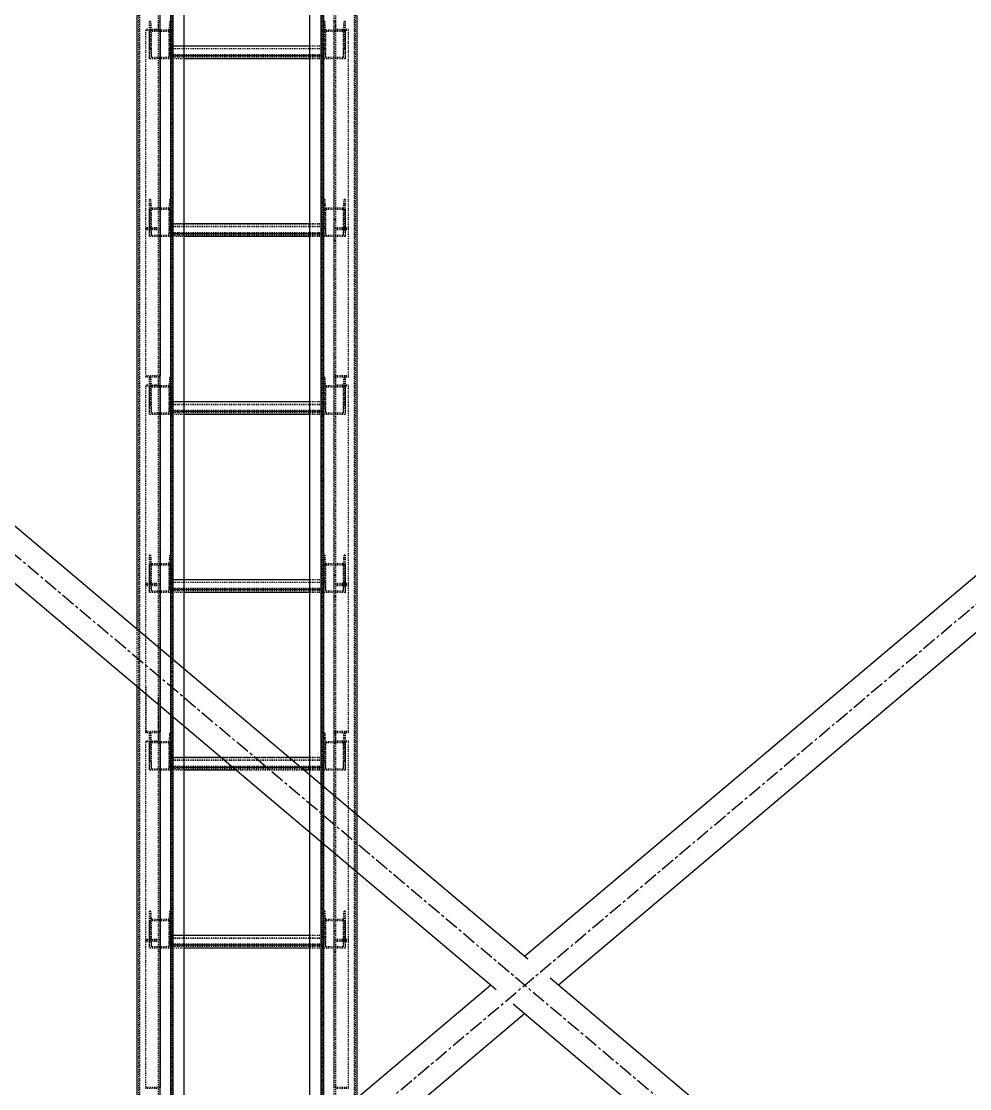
# Model space of a CAD drawing. Header units: millimetres. Extents: x 5143 to 30813, y 232 to 21408.
# Drawn here: x 8951 to 9479, y 16503 to 17097 of the extents above; entities that cross this region are included whole.
import ezdxf

# ---------------------------------------------------------------- set-up
doc = ezdxf.new("R2010")
doc.units = ezdxf.units.MM
doc.header["$LTSCALE"] = 0.25
for name, pattern in [('CENTER', [50.8, 31.75, -6.35, 6.35, -6.35]), ('XKITLINE00', [0]), ('XKITLINE02', [4, 2, -2]), ('XKITLINE03', [6, 3, -1, 1, -1])]:
    doc.linetypes.add(name, pattern=pattern)

msp = doc.modelspace()

# ---------------------------------------------------------------- linework, layer by layer
at = {"color": 1, "linetype": 'XKITLINE03'}
for p, q in [((9028.63, 15747.93), (9028.63, 17391.46)), ((9034.61, 15740.27), (9034.61, 17380.27)), ((9119.61, 17380.27), (9119.61, 15740.27)), ((9028.63, 17092.08), (9028.63, 16981.59)), ((9034.63, 17091.51), (9034.63, 17076.31)), ((9119.61, 17076.31), (9119.61, 17091.51)), ((9125.61, 16981.59), (9125.61, 17092.08)), ((9119.61, 17077.94), (9034.63, 17077.94)), ((9034.63, 16992.43), (9034.63, 16977.24)), ((9119.61, 16977.24), (9119.61, 16992.43)), ((9028.63, 16981.59), (9028.63, 16899.68)), ((9119.61, 16978.87), (9034.63, 16978.87)), ((9125.61, 16899.68), (9125.61, 16981.59)), ((9028.63, 16893.93), (9028.63, 16783.44)), ((9034.63, 16893.36), (9034.63, 16878.16)), ((9119.61, 16878.16), (9119.61, 16893.36)), ((9125.61, 16783.44), (9125.61, 16893.93)), ((9119.61, 16879.79), (9034.63, 16879.79)), ((9034.63, 16794.28), (9034.63, 16779.09)), ((9119.61, 16779.09), (9119.61, 16794.28)), ((9028.63, 16783.44), (9028.63, 16701.53)), ((9125.61, 16701.53), (9125.61, 16783.44)), ((9119.61, 16780.71), (9034.63, 16780.71)), ((9028.63, 16695.77), (9028.63, 16585.29)), ((9034.63, 16695.2), (9034.63, 16680.01)), ((9119.61, 16680.01), (9119.61, 16695.2)), ((9125.61, 16585.29), (9125.61, 16695.77)), ((9119.61, 16681.64), (9034.63, 16681.64)), ((9034.63, 16596.13), (9034.63, 16580.94)), ((9119.61, 16580.94), (9119.61, 16596.13)), ((9028.63, 16585.29), (9028.63, 16503.38)), ((9119.61, 16582.56), (9034.63, 16582.56)), ((9125.61, 16503.38), (9125.61, 16585.29))]:
    msp.add_line(p, q, dxfattribs=at)
at = {"color": 3, "linetype": 'XKITLINE02'}
for p, q in [((9034.61, 15740.27), (9034.61, 17382.99)), ((9035.46, 15740.46), (9035.46, 17382.8)), ((9042.11, 15800.21), (9042.11, 17382.99)), ((9112.11, 15744.43), (9112.11, 17382.99)), ((9118.76, 15740.46), (9118.76, 17382.8)), ((9119.61, 15740.27), (9119.61, 17382.99)), ((9016.78, 15751.29), (9016.78, 17377.53)), ((9017.31, 15752.02), (9017.31, 17377.98)), ((9034.55, 15752.02), (9034.54, 17377.98)), ((9035.08, 15751.29), (9035.08, 17377.53)), ((9119.16, 15751.29), (9119.16, 17377.53)), ((9119.69, 15752.02), (9119.69, 17377.98)), ((9136.93, 15752.02), (9136.92, 17377.98)), ((9137.46, 15751.29), (9137.46, 17377.53)), ((9042.11, 15742.87), (9042.11, 17366.5)), ((9035.93, 15801.69), (9035.93, 17362.64)), ((9138.31, 15760.78), (9138.31, 17344.02)), ((9112.11, 15742.87), (9112.11, 17337.68)), ((9118.76, 17328.83), (9118.76, 15740.46)), ((9119.61, 17329.04), (9119.61, 15740.27)), ((9027.83, 17091.32), (9027.83, 17179.09)), ((9028.63, 17091.32), (9028.63, 17179.74)), ((9125.61, 17091.32), (9125.61, 17179.74)), ((9126.41, 17091.32), (9126.41, 17179.09)), ((9023.31, 17096.96), (9022.63, 17096.96)), ((9022.63, 17096.96), (9022.63, 17091.51)), ((9022.63, 17096.96), (9022.63, 17081.76)), ((9023.31, 17096.96), (9023.69, 17092.2)), ((9023.31, 17096.96), (9023.31, 17081.76)), ((9028.63, 17097.08), (9027.83, 17097.08)), ((9027.83, 16982.09), (9027.83, 17097.08)), ((9028.63, 16981.59), (9028.63, 17097.08)), ((9033.95, 17096.96), (9033.57, 17092.2)), ((9034.63, 17096.96), (9033.95, 17096.96)), ((9033.95, 17096.96), (9033.95, 17081.76)), ((9034.63, 17096.96), (9034.63, 17091.51)), ((9034.63, 17096.96), (9034.63, 17081.76)), ((9119.61, 17096.96), (9119.61, 17081.76)), ((9119.61, 17096.96), (9119.61, 17091.51)), ((9120.29, 17096.96), (9119.61, 17096.96)), ((9120.29, 17096.96), (9120.29, 17081.76)), ((9120.29, 17096.96), (9120.67, 17092.2)), ((9125.61, 16981.59), (9125.61, 17097.08)), ((9126.41, 17097.08), (9125.61, 17097.08)), ((9126.41, 16982.09), (9126.41, 17097.08)), ((9130.93, 17096.96), (9130.55, 17092.2)), ((9130.93, 17096.96), (9130.93, 17081.76)), ((9131.61, 17096.96), (9130.93, 17096.96)), ((9131.61, 17096.96), (9131.61, 17081.76)), ((9131.61, 17096.96), (9131.61, 17091.51)), ((9027.83, 17092.58), (9020.63, 17092.58)), ((9020.63, 16981.59), (9020.63, 17092.58)), ((9028.63, 17092.08), (9020.63, 17092.08)), ((9034.63, 17091.51), (9022.63, 17091.51)), ((9022.63, 17091.51), (9022.63, 17076.31)), ((9033.57, 17092.2), (9023.69, 17092.2)), ((9023.69, 17092.2), (9023.69, 17077.01)), ((9028.63, 17091.32), (9027.83, 17091.32)), ((9033.57, 17092.2), (9033.57, 17077.01)), ((9034.63, 17091.51), (9034.63, 17076.31)), ((9119.61, 17091.51), (9119.61, 17076.31)), ((9131.61, 17091.51), (9119.61, 17091.51)), ((9120.67, 17092.2), (9120.67, 17077.01)), ((9130.55, 17092.2), (9120.67, 17092.2)), ((9133.61, 17092.08), (9125.61, 17092.08)), ((9126.41, 17091.32), (9125.61, 17091.32)), ((9133.61, 17092.58), (9126.41, 17092.58)), ((9130.55, 17092.2), (9130.55, 17077.01)), ((9131.61, 17091.51), (9131.61, 17076.31)), ((9133.61, 16981.59), (9133.61, 17092.58)), ((9023.31, 17081.76), (9022.63, 17081.76)), ((9022.63, 17081.76), (9022.63, 17076.31)), ((9023.31, 17081.76), (9023.69, 17077.01)), ((9033.95, 17081.76), (9033.57, 17077.01)), ((9034.63, 17081.76), (9033.95, 17081.76)), ((9034.63, 17076.31), (9034.63, 17083.39)), ((9042.11, 17083.39), (9034.63, 17083.39)), ((9119.61, 17083.3), (9034.63, 17083.3)), ((9119.61, 17081.86), (9034.63, 17081.86)), ((9119.61, 17081.76), (9034.63, 17081.76)), ((9034.63, 17081.76), (9034.63, 17076.31)), ((9119.61, 17083.39), (9112.11, 17083.39)), ((9119.61, 17076.31), (9119.61, 17083.39)), ((9119.61, 17081.76), (9119.61, 17076.31)), ((9120.29, 17081.76), (9119.61, 17081.76)), ((9120.29, 17081.76), (9120.67, 17077.01)), ((9130.93, 17081.76), (9130.55, 17077.01)), ((9131.61, 17081.76), (9130.93, 17081.76)), ((9131.61, 17081.76), (9131.61, 17076.31)), ((9034.63, 17076.31), (9022.63, 17076.31)), ((9033.57, 17077.01), (9023.69, 17077.01)), ((9119.61, 17078.49), (9034.63, 17078.49)), ((9042.11, 17077.94), (9034.63, 17077.94)), ((9119.61, 17077.15), (9034.63, 17077.15)), ((9042.11, 17076.31), (9034.63, 17076.31)), ((9119.61, 17077.94), (9112.11, 17077.94)), ((9119.61, 17076.31), (9112.11, 17076.31)), ((9131.61, 17076.31), (9119.61, 17076.31)), ((9130.55, 17077.01), (9120.67, 17077.01)), ((9023.31, 16997.88), (9022.63, 16997.88)), ((9022.63, 16997.88), (9022.63, 16992.43)), ((9022.63, 16997.88), (9022.63, 16982.69)), ((9023.31, 16997.88), (9023.69, 16993.12)), ((9023.31, 16997.88), (9023.31, 16982.69)), ((9033.95, 16997.88), (9033.57, 16993.12)), ((9034.63, 16997.88), (9033.95, 16997.88)), ((9033.95, 16997.88), (9033.95, 16982.69)), ((9034.63, 16997.88), (9034.63, 16992.43)), ((9034.63, 16997.88), (9034.63, 16982.69)), ((9119.61, 16997.88), (9119.61, 16982.69)), ((9119.61, 16997.88), (9119.61, 16992.43)), ((9120.29, 16997.88), (9119.61, 16997.88)), ((9120.29, 16997.88), (9120.29, 16982.69)), ((9120.29, 16997.88), (9120.67, 16993.12)), ((9130.93, 16997.88), (9130.55, 16993.12)), ((9130.93, 16997.88), (9130.93, 16982.69)), ((9131.61, 16997.88), (9130.93, 16997.88)), ((9131.61, 16997.88), (9131.61, 16982.69)), ((9131.61, 16997.88), (9131.61, 16992.43)), ((9034.63, 16992.43), (9022.63, 16992.43)), ((9022.63, 16992.43), (9022.63, 16977.24)), ((9033.57, 16993.12), (9023.69, 16993.12)), ((9023.69, 16993.12), (9023.69, 16977.93)), ((9033.57, 16993.12), (9033.57, 16977.93)), ((9034.63, 16992.43), (9034.63, 16977.24)), ((9119.61, 16992.43), (9119.61, 16977.24)), ((9131.61, 16992.43), (9119.61, 16992.43)), ((9120.67, 16993.12), (9120.67, 16977.93)), ((9130.55, 16993.12), (9120.67, 16993.12)), ((9130.55, 16993.12), (9130.55, 16977.93)), ((9131.61, 16992.43), (9131.61, 16977.24)), ((9028.63, 16986.6), (9027.83, 16986.6)), ((9034.63, 16977.24), (9034.63, 16984.32)), ((9042.11, 16984.32), (9034.63, 16984.32)), ((9119.61, 16984.22), (9034.63, 16984.22)), ((9119.61, 16984.32), (9112.11, 16984.32)), ((9119.61, 16977.24), (9119.61, 16984.32)), ((9126.41, 16986.6), (9125.61, 16986.6)), ((9027.83, 16982.09), (9020.63, 16982.09)), ((9020.63, 16899.03), (9020.63, 16981.59)), ((9028.63, 16981.59), (9020.63, 16981.59)), ((9028.63, 16981.59), (9020.63, 16981.59)), ((9027.83, 16980.94), (9020.63, 16980.94)), ((9023.31, 16982.69), (9022.63, 16982.69)), ((9022.63, 16982.69), (9022.63, 16977.24)), ((9023.31, 16982.69), (9023.69, 16977.93)), ((9033.57, 16977.93), (9023.69, 16977.93)), ((9027.83, 16893.17), (9027.83, 16980.94)), ((9028.63, 16893.17), (9028.63, 16981.59)), ((9033.95, 16982.69), (9033.57, 16977.93)), ((9034.63, 16982.69), (9033.95, 16982.69)), ((9119.61, 16982.78), (9034.63, 16982.78)), ((9034.63, 16982.69), (9034.63, 16977.24)), ((9119.61, 16982.69), (9034.63, 16982.69)), ((9119.61, 16979.42), (9034.63, 16979.42)), ((9042.11, 16978.87), (9034.63, 16978.87)), ((9119.61, 16978.08), (9034.63, 16978.08)), ((9119.61, 16978.87), (9112.11, 16978.87)), ((9119.61, 16982.69), (9119.61, 16977.24)), ((9120.29, 16982.69), (9119.61, 16982.69)), ((9120.29, 16982.69), (9120.67, 16977.93)), ((9130.55, 16977.93), (9120.67, 16977.93)), ((9125.61, 16893.17), (9125.61, 16981.59)), ((9133.61, 16981.59), (9125.61, 16981.59)), ((9133.61, 16981.59), (9125.61, 16981.59)), ((9133.61, 16982.09), (9126.41, 16982.09)), ((9126.41, 16893.17), (9126.41, 16980.94)), ((9133.61, 16980.94), (9126.41, 16980.94)), ((9130.93, 16982.69), (9130.55, 16977.93)), ((9131.61, 16982.69), (9130.93, 16982.69)), ((9131.61, 16982.69), (9131.61, 16977.24)), ((9133.61, 16899.03), (9133.61, 16981.59)), ((9034.63, 16977.24), (9022.63, 16977.24)), ((9028.63, 16975.08), (9027.83, 16975.08)), ((9042.11, 16977.24), (9034.63, 16977.24)), ((9119.61, 16977.24), (9112.11, 16977.24)), ((9131.61, 16977.24), (9119.61, 16977.24)), ((9126.41, 16975.08), (9125.61, 16975.08)), ((9028.63, 16899.68), (9020.63, 16899.68)), ((9027.83, 16899.03), (9020.63, 16899.03)), ((9027.83, 16894.43), (9020.63, 16894.43)), ((9020.63, 16783.44), (9020.63, 16894.43)), ((9023.31, 16898.8), (9022.63, 16898.8)), ((9022.63, 16898.8), (9022.63, 16893.36)), ((9022.63, 16898.8), (9022.63, 16883.61)), ((9023.31, 16898.8), (9023.69, 16894.05)), ((9023.31, 16898.8), (9023.31, 16883.61)), ((9028.63, 16898.93), (9027.83, 16898.93)), ((9027.83, 16783.94), (9027.83, 16898.93)), ((9028.63, 16783.44), (9028.63, 16898.93)), ((9033.95, 16898.8), (9033.57, 16894.05)), ((9034.63, 16898.8), (9033.95, 16898.8)), ((9033.95, 16898.8), (9033.95, 16883.61)), ((9034.63, 16898.8), (9034.63, 16893.36)), ((9034.63, 16898.8), (9034.63, 16883.61)), ((9119.61, 16898.8), (9119.61, 16883.61)), ((9119.61, 16898.8), (9119.61, 16893.36)), ((9120.29, 16898.8), (9119.61, 16898.8)), ((9120.29, 16898.8), (9120.29, 16883.61)), ((9120.29, 16898.8), (9120.67, 16894.05)), ((9133.61, 16899.68), (9125.61, 16899.68)), ((9125.61, 16783.44), (9125.61, 16898.93)), ((9126.41, 16898.93), (9125.61, 16898.93)), ((9133.61, 16899.03), (9126.41, 16899.03)), ((9126.41, 16783.94), (9126.41, 16898.93)), ((9133.61, 16894.43), (9126.41, 16894.43)), ((9130.93, 16898.8), (9130.55, 16894.05)), ((9130.93, 16898.8), (9130.93, 16883.61)), ((9131.61, 16898.8), (9130.93, 16898.8)), ((9131.61, 16898.8), (9131.61, 16883.61)), ((9131.61, 16898.8), (9131.61, 16893.36)), ((9133.61, 16783.44), (9133.61, 16894.43)), ((9028.63, 16893.93), (9020.63, 16893.93)), ((9034.63, 16893.36), (9022.63, 16893.36)), ((9022.63, 16893.36), (9022.63, 16878.16)), ((9033.57, 16894.05), (9023.69, 16894.05)), ((9023.69, 16894.05), (9023.69, 16878.86)), ((9028.63, 16893.17), (9027.83, 16893.17)), ((9033.57, 16894.05), (9033.57, 16878.86)), ((9034.63, 16893.36), (9034.63, 16878.16)), ((9119.61, 16893.36), (9119.61, 16878.16)), ((9131.61, 16893.36), (9119.61, 16893.36)), ((9120.67, 16894.05), (9120.67, 16878.86)), ((9130.55, 16894.05), (9120.67, 16894.05)), ((9133.61, 16893.93), (9125.61, 16893.93)), ((9126.41, 16893.17), (9125.61, 16893.17)), ((9130.55, 16894.05), (9130.55, 16878.86)), ((9131.61, 16893.36), (9131.61, 16878.16)), ((9023.31, 16883.61), (9022.63, 16883.61)), ((9022.63, 16883.61), (9022.63, 16878.16)), ((9023.31, 16883.61), (9023.69, 16878.86)), ((9033.95, 16883.61), (9033.57, 16878.86)), ((9034.63, 16883.61), (9033.95, 16883.61)), ((9034.63, 16878.16), (9034.63, 16885.24)), ((9042.11, 16885.24), (9034.63, 16885.24)), ((9119.61, 16885.15), (9034.63, 16885.15)), ((9119.61, 16883.7), (9034.63, 16883.7)), ((9034.63, 16883.61), (9034.63, 16878.16)), ((9119.61, 16883.61), (9034.63, 16883.61)), ((9119.61, 16885.24), (9112.11, 16885.24)), ((9119.61, 16878.16), (9119.61, 16885.24)), ((9119.61, 16883.61), (9119.61, 16878.16)), ((9120.29, 16883.61), (9119.61, 16883.61)), ((9120.29, 16883.61), (9120.67, 16878.86)), ((9130.93, 16883.61), (9130.55, 16878.86)), ((9131.61, 16883.61), (9130.93, 16883.61)), ((9131.61, 16883.61), (9131.61, 16878.16)), ((9034.63, 16878.16), (9022.63, 16878.16)), ((9033.57, 16878.86), (9023.69, 16878.86)), ((9119.61, 16880.34), (9034.63, 16880.34)), ((9042.11, 16879.79), (9034.63, 16879.79)), ((9119.61, 16879), (9034.63, 16879)), ((9042.11, 16878.16), (9034.63, 16878.16)), ((9119.61, 16879.79), (9112.11, 16879.79)), ((9119.61, 16878.16), (9112.11, 16878.16)), ((9131.61, 16878.16), (9119.61, 16878.16)), ((9130.55, 16878.86), (9120.67, 16878.86)), ((9023.31, 16799.73), (9022.63, 16799.73)), ((9022.63, 16799.73), (9022.63, 16794.28)), ((9022.63, 16799.73), (9022.63, 16784.54)), ((9023.31, 16799.73), (9023.69, 16794.97)), ((9023.31, 16799.73), (9023.31, 16784.54)), ((9033.95, 16799.73), (9033.57, 16794.97)), ((9034.63, 16799.73), (9033.95, 16799.73)), ((9033.95, 16799.73), (9033.95, 16784.54)), ((9034.63, 16799.73), (9034.63, 16794.28)), ((9034.63, 16799.73), (9034.63, 16784.54)), ((9119.61, 16799.73), (9119.61, 16784.54)), ((9119.61, 16799.73), (9119.61, 16794.28)), ((9120.29, 16799.73), (9119.61, 16799.73)), ((9120.29, 16799.73), (9120.29, 16784.54)), ((9120.29, 16799.73), (9120.67, 16794.97)), ((9130.93, 16799.73), (9130.55, 16794.97)), ((9130.93, 16799.73), (9130.93, 16784.54)), ((9131.61, 16799.73), (9130.93, 16799.73)), ((9131.61, 16799.73), (9131.61, 16784.54)), ((9131.61, 16799.73), (9131.61, 16794.28)), ((9034.63, 16794.28), (9022.63, 16794.28)), ((9022.63, 16794.28), (9022.63, 16779.09)), ((9033.57, 16794.97), (9023.69, 16794.97)), ((9023.69, 16794.97), (9023.69, 16779.78)), ((9033.57, 16794.97), (9033.57, 16779.78)), ((9034.63, 16794.28), (9034.63, 16779.09)), ((9119.61, 16794.28), (9119.61, 16779.09)), ((9131.61, 16794.28), (9119.61, 16794.28)), ((9120.67, 16794.97), (9120.67, 16779.78)), ((9130.55, 16794.97), (9120.67, 16794.97)), ((9130.55, 16794.97), (9130.55, 16779.78)), ((9131.61, 16794.28), (9131.61, 16779.09)), ((9028.63, 16788.44), (9027.83, 16788.44)), ((9126.41, 16788.44), (9125.61, 16788.44)), ((9027.83, 16783.94), (9020.63, 16783.94)), ((9028.63, 16783.44), (9020.63, 16783.44)), ((9020.63, 16700.88), (9020.63, 16783.44)), ((9028.63, 16783.44), (9020.63, 16783.44)), ((9027.83, 16782.79), (9020.63, 16782.79)), ((9023.31, 16784.54), (9022.63, 16784.54)), ((9022.63, 16784.54), (9022.63, 16779.09)), ((9023.31, 16784.54), (9023.69, 16779.78)), ((9027.83, 16698.28), (9027.83, 16782.79)), ((9028.63, 16719.76), (9028.63, 16783.44)), ((9033.95, 16784.54), (9033.57, 16779.78)), ((9034.63, 16784.54), (9033.95, 16784.54)), ((9034.63, 16779.09), (9034.63, 16786.16)), ((9042.11, 16786.16), (9034.63, 16786.16)), ((9119.61, 16786.07), (9034.63, 16786.07)), ((9119.61, 16784.63), (9034.63, 16784.63)), ((9034.63, 16784.54), (9034.63, 16779.09)), ((9119.61, 16784.54), (9034.63, 16784.54)), ((9119.61, 16786.16), (9112.11, 16786.16)), ((9119.61, 16779.09), (9119.61, 16786.16)), ((9119.61, 16784.54), (9119.61, 16779.09)), ((9120.29, 16784.54), (9119.61, 16784.54)), ((9120.29, 16784.54), (9120.67, 16779.78)), ((9133.61, 16783.44), (9125.61, 16783.44)), ((9125.61, 16695.02), (9125.61, 16783.44)), ((9133.61, 16783.44), (9125.61, 16783.44)), ((9133.61, 16783.94), (9126.41, 16783.94)), ((9126.41, 16695.02), (9126.41, 16782.79)), ((9133.61, 16782.79), (9126.41, 16782.79)), ((9130.93, 16784.54), (9130.55, 16779.78)), ((9131.61, 16784.54), (9130.93, 16784.54)), ((9131.61, 16784.54), (9131.61, 16779.09)), ((9133.61, 16700.88), (9133.61, 16783.44)), ((9034.63, 16779.09), (9022.63, 16779.09)), ((9033.57, 16779.78), (9023.69, 16779.78)), ((9028.63, 16776.92), (9027.83, 16776.92)), ((9119.61, 16781.26), (9034.63, 16781.26)), ((9042.11, 16780.71), (9034.63, 16780.71)), ((9119.61, 16779.92), (9034.63, 16779.92)), ((9042.11, 16779.09), (9034.63, 16779.09)), ((9119.61, 16780.71), (9112.11, 16780.71)), ((9119.61, 16779.09), (9112.11, 16779.09)), ((9131.61, 16779.09), (9119.61, 16779.09)), ((9130.55, 16779.78), (9120.67, 16779.78)), ((9126.41, 16776.92), (9125.61, 16776.92)), ((9015.93, 16726.45), (9015.93, 16758.34)), ((9035.93, 16709.57), (9035.93, 16741.45)), ((9042.11, 16704.35), (9042.11, 16736.23)), ((9020.63, 16726.51), (9020.63, 16700.88)), ((9027.83, 16695.02), (9027.83, 16720.44)), ((9028.63, 16695.02), (9028.63, 16719.76)), ((9028.63, 16701.53), (9020.63, 16701.53)), ((9027.83, 16700.88), (9020.63, 16700.88)), ((9023.31, 16700.65), (9022.63, 16700.65)), ((9022.63, 16700.65), (9022.63, 16695.2)), ((9022.63, 16700.65), (9022.63, 16685.46)), ((9023.31, 16700.65), (9023.69, 16695.9)), ((9023.31, 16700.65), (9023.31, 16685.46)), ((9028.63, 16700.78), (9027.83, 16700.78)), ((9027.83, 16585.79), (9027.83, 16700.78)), ((9028.63, 16585.29), (9028.63, 16700.78)), ((9033.95, 16700.65), (9033.57, 16695.9)), ((9034.63, 16700.65), (9033.95, 16700.65)), ((9033.95, 16700.65), (9033.95, 16685.46)), ((9034.63, 16700.65), (9034.63, 16695.2)), ((9034.63, 16700.65), (9034.63, 16685.46)), ((9119.61, 16700.65), (9119.61, 16685.46)), ((9119.61, 16700.65), (9119.61, 16695.2)), ((9120.29, 16700.65), (9119.61, 16700.65)), ((9120.29, 16700.65), (9120.29, 16685.46)), ((9120.29, 16700.65), (9120.67, 16695.9)), ((9133.61, 16701.53), (9125.61, 16701.53)), ((9125.61, 16585.29), (9125.61, 16700.78)), ((9126.41, 16700.78), (9125.61, 16700.78)), ((9133.61, 16700.88), (9126.41, 16700.88)), ((9126.41, 16585.79), (9126.41, 16700.78)), ((9130.93, 16700.65), (9130.55, 16695.9)), ((9130.93, 16700.65), (9130.93, 16685.46)), ((9131.61, 16700.65), (9130.93, 16700.65)), ((9131.61, 16700.65), (9131.61, 16685.46)), ((9131.61, 16700.65), (9131.61, 16695.2)), ((9027.83, 16696.28), (9020.63, 16696.28)), ((9020.63, 16585.29), (9020.63, 16696.28)), ((9028.63, 16695.77), (9020.63, 16695.77)), ((9034.63, 16695.2), (9022.63, 16695.2)), ((9022.63, 16695.2), (9022.63, 16680.01)), ((9033.57, 16695.9), (9023.69, 16695.9)), ((9023.69, 16695.9), (9023.69, 16680.7)), ((9028.63, 16695.02), (9027.83, 16695.02)), ((9033.57, 16695.9), (9033.57, 16680.7)), ((9034.63, 16695.2), (9034.63, 16680.01)), ((9119.61, 16695.2), (9119.61, 16680.01)), ((9131.61, 16695.2), (9119.61, 16695.2)), ((9120.67, 16695.9), (9120.67, 16680.7)), ((9130.55, 16695.9), (9120.67, 16695.9)), ((9133.61, 16695.77), (9125.61, 16695.77)), ((9126.41, 16695.02), (9125.61, 16695.02)), ((9133.61, 16696.28), (9126.41, 16696.28)), ((9130.55, 16695.9), (9130.55, 16680.7)), ((9131.61, 16695.2), (9131.61, 16680.01)), ((9133.61, 16585.29), (9133.61, 16696.28)), ((9034.63, 16680.01), (9034.63, 16687.09)), ((9042.11, 16687.09), (9034.63, 16687.09)), ((9119.61, 16687), (9034.63, 16687)), ((9100.33, 16687.09), (9062.56, 16687.09)), ((9119.61, 16687.09), (9112.11, 16687.09)), ((9119.61, 16680.01), (9119.61, 16687.09)), ((9023.31, 16685.46), (9022.63, 16685.46)), ((9022.63, 16685.46), (9022.63, 16680.01)), ((9023.31, 16685.46), (9023.69, 16680.7)), ((9033.57, 16680.7), (9023.69, 16680.7)), ((9033.95, 16685.46), (9033.57, 16680.7)), ((9034.63, 16685.46), (9033.95, 16685.46)), ((9119.61, 16685.55), (9034.63, 16685.55)), ((9034.63, 16685.46), (9034.63, 16680.01)), ((9119.61, 16685.46), (9034.63, 16685.46)), ((9119.61, 16682.19), (9034.63, 16682.19)), ((9042.11, 16681.64), (9034.63, 16681.64)), ((9119.61, 16680.85), (9034.63, 16680.85)), ((9106.78, 16681.64), (9069.01, 16681.64)), ((9119.61, 16681.64), (9112.11, 16681.64)), ((9119.61, 16685.46), (9119.61, 16680.01)), ((9120.29, 16685.46), (9119.61, 16685.46)), ((9120.29, 16685.46), (9120.67, 16680.7)), ((9130.55, 16680.7), (9120.67, 16680.7)), ((9130.93, 16685.46), (9130.55, 16680.7)), ((9131.61, 16685.46), (9130.93, 16685.46)), ((9131.61, 16685.46), (9131.61, 16680.01)), ((9034.63, 16680.01), (9022.63, 16680.01)), ((9042.11, 16680.01), (9034.63, 16680.01)), ((9108.71, 16680.01), (9070.94, 16680.01)), ((9119.61, 16680.01), (9112.11, 16680.01)), ((9112.11, 16645.26), (9112.11, 16677.14)), ((9131.61, 16680.01), (9119.61, 16680.01)), ((9118.31, 16640.02), (9118.31, 16671.91)), ((9138.31, 16623.14), (9138.31, 16655.02)), ((9023.31, 16601.58), (9022.63, 16601.58)), ((9022.63, 16601.58), (9022.63, 16596.13)), ((9022.63, 16601.58), (9022.63, 16586.38)), ((9023.31, 16601.58), (9023.69, 16596.82)), ((9023.31, 16601.58), (9023.31, 16586.38)), ((9033.95, 16601.58), (9033.57, 16596.82)), ((9034.63, 16601.58), (9033.95, 16601.58)), ((9033.95, 16601.58), (9033.95, 16586.38)), ((9034.63, 16601.58), (9034.63, 16596.13)), ((9034.63, 16601.58), (9034.63, 16586.38)), ((9119.61, 16601.58), (9119.61, 16586.38)), ((9119.61, 16601.58), (9119.61, 16596.13)), ((9120.29, 16601.58), (9119.61, 16601.58)), ((9120.29, 16601.58), (9120.29, 16586.38)), ((9120.29, 16601.58), (9120.67, 16596.82)), ((9130.93, 16601.58), (9130.55, 16596.82)), ((9130.93, 16601.58), (9130.93, 16586.38)), ((9131.61, 16601.58), (9130.93, 16601.58)), ((9131.61, 16601.58), (9131.61, 16586.38)), ((9131.61, 16601.58), (9131.61, 16596.13)), ((9034.63, 16596.13), (9022.63, 16596.13)), ((9022.63, 16596.13), (9022.63, 16580.94)), ((9033.57, 16596.82), (9023.69, 16596.82)), ((9023.69, 16596.82), (9023.69, 16581.63)), ((9033.57, 16596.82), (9033.57, 16581.63)), ((9034.63, 16596.13), (9034.63, 16580.94)), ((9119.61, 16596.13), (9119.61, 16580.94)), ((9131.61, 16596.13), (9119.61, 16596.13)), ((9120.67, 16596.82), (9120.67, 16581.63)), ((9130.55, 16596.82), (9120.67, 16596.82)), ((9130.55, 16596.82), (9130.55, 16581.63)), ((9131.61, 16596.13), (9131.61, 16580.94)), ((9027.83, 16585.79), (9020.63, 16585.79)), ((9023.31, 16586.38), (9022.63, 16586.38)), ((9022.63, 16586.38), (9022.63, 16580.94)), ((9023.31, 16586.38), (9023.69, 16581.63)), ((9028.63, 16590.29), (9027.83, 16590.29)), ((9033.95, 16586.38), (9033.57, 16581.63)), ((9034.63, 16586.38), (9033.95, 16586.38)), ((9034.63, 16580.94), (9034.63, 16588.01)), ((9042.11, 16588.01), (9034.63, 16588.01)), ((9119.61, 16587.92), (9034.63, 16587.92)), ((9119.61, 16586.48), (9034.63, 16586.48)), ((9034.63, 16586.38), (9034.63, 16580.94)), ((9119.61, 16586.38), (9034.63, 16586.38)), ((9119.61, 16588.01), (9112.11, 16588.01)), ((9119.61, 16580.94), (9119.61, 16588.01)), ((9119.61, 16586.38), (9119.61, 16580.94)), ((9120.29, 16586.38), (9119.61, 16586.38)), ((9120.29, 16586.38), (9120.67, 16581.63)), ((9126.41, 16590.29), (9125.61, 16590.29)), ((9133.61, 16585.79), (9126.41, 16585.79)), ((9130.93, 16586.38), (9130.55, 16581.63)), ((9131.61, 16586.38), (9130.93, 16586.38)), ((9131.61, 16586.38), (9131.61, 16580.94)), ((9020.63, 16502.73), (9020.63, 16585.29)), ((9028.63, 16585.29), (9020.63, 16585.29)), ((9028.63, 16585.29), (9020.63, 16585.29)), ((9027.83, 16584.64), (9020.63, 16584.64)), ((9034.63, 16580.94), (9022.63, 16580.94)), ((9033.57, 16581.63), (9023.69, 16581.63)), ((9027.83, 16496.87), (9027.83, 16584.64)), ((9028.63, 16496.87), (9028.63, 16585.29)), ((9119.61, 16583.11), (9034.63, 16583.11)), ((9042.11, 16582.56), (9034.63, 16582.56)), ((9119.61, 16581.77), (9034.63, 16581.77)), ((9042.11, 16580.94), (9034.63, 16580.94)), ((9119.61, 16582.56), (9112.11, 16582.56)), ((9119.61, 16580.94), (9112.11, 16580.94)), ((9131.61, 16580.94), (9119.61, 16580.94)), ((9130.55, 16581.63), (9120.67, 16581.63)), ((9125.61, 16496.87), (9125.61, 16585.29)), ((9133.61, 16585.29), (9125.61, 16585.29)), ((9133.61, 16585.29), (9125.61, 16585.29)), ((9126.41, 16496.87), (9126.41, 16584.64)), ((9133.61, 16584.64), (9126.41, 16584.64)), ((9133.61, 16502.73), (9133.61, 16585.29)), ((9028.63, 16578.77), (9027.83, 16578.77)), ((9126.41, 16578.77), (9125.61, 16578.77)), ((9028.63, 16503.38), (9020.63, 16503.38)), ((9027.83, 16502.73), (9020.63, 16502.73)), ((9133.61, 16503.38), (9125.61, 16503.38)), ((9133.61, 16502.73), (9126.41, 16502.73))]:
    msp.add_line(p, q, dxfattribs=at)
at = {"color": 8, "linetype": 'CENTER'}
for p, q in [((8366.94, 15830.27), (10096.38, 17290.27)), ((10096.38, 15830.27), (8366.94, 17290.27))]:
    msp.add_line(p, q, dxfattribs=at)
at = {"color": 8, "linetype": 'XKITLINE00'}
for p, q in [((9233.42, 16574.73), (8409.76, 17270.06)), ((10054.3, 17270.69), (9231.66, 16576.22)), ((9215.82, 16557.7), (8378.7, 17264.4)), ((10084.2, 17264.05), (9250.54, 16560.27)), ((10084.2, 15856.5), (9245.87, 16564.22)), ((9212.78, 16560.27), (8377.99, 15855.55)), ((10053.45, 15850.57), (9225.19, 16549.79)), ((9231.66, 16544.33), (8409.87, 15850.57))]:
    msp.add_line(p, q, dxfattribs=at)
at = {"color": 7, "linetype": 'XKITLINE00'}
for p, q in [((9015.93, 16758.34), (9015.93, 17269.97)), ((9035.93, 16741.45), (9035.93, 17269.97)), ((9042.11, 16736.23), (9042.11, 17269.97)), ((9112.11, 16677.14), (9112.11, 17269.97)), ((9118.31, 16671.91), (9118.31, 17269.97)), ((9138.31, 16655.02), (9138.31, 17269.97)), ((9112.11, 17083.39), (9042.11, 17083.39)), ((9112.11, 17077.94), (9042.11, 17077.94)), ((9112.11, 17076.31), (9042.11, 17076.31)), ((9112.11, 16984.32), (9042.11, 16984.32)), ((9112.11, 16978.87), (9042.11, 16978.87)), ((9112.11, 16977.24), (9042.11, 16977.24)), ((9112.11, 16885.24), (9042.11, 16885.24)), ((9112.11, 16879.79), (9042.11, 16879.79)), ((9112.11, 16878.16), (9042.11, 16878.16)), ((9112.11, 16786.16), (9042.11, 16786.16)), ((9112.11, 16780.71), (9042.11, 16780.71)), ((9112.11, 16779.09), (9042.11, 16779.09)), ((9015.93, 16394.1), (9015.93, 16726.45)), ((9035.93, 16410.98), (9035.93, 16709.57)), ((9042.11, 16416.2), (9042.11, 16704.35)), ((9062.56, 16687.09), (9042.11, 16687.09)), ((9112.11, 16687.09), (9100.33, 16687.09)), ((9069.01, 16681.64), (9042.11, 16681.64)), ((9112.11, 16681.64), (9106.78, 16681.64)), ((9070.94, 16680.01), (9042.11, 16680.01)), ((9112.11, 16680.01), (9108.71, 16680.01)), ((9112.11, 16475.29), (9112.11, 16645.26)), ((9118.31, 16480.53), (9118.31, 16640.02)), ((9138.31, 16497.41), (9138.31, 16623.14)), ((9112.11, 16588.01), (9042.11, 16588.01)), ((9112.11, 16582.56), (9042.11, 16582.56)), ((9112.11, 16580.94), (9042.11, 16580.94))]:
    msp.add_line(p, q, dxfattribs=at)
at = {"color": 1, "linetype": 'XKITLINE00'}
for centre in [(9028.63, 17092.08), (9034.63, 17091.51), (9119.61, 17091.51), (9125.61, 17092.08), (9034.63, 17077.94), (9034.63, 17076.31), (9119.61, 17077.94), (9119.61, 17076.31), (9034.63, 16992.43), (9119.61, 16992.43), (9028.63, 16981.59), (9028.63, 16981.59), (9034.63, 16978.87), (9119.61, 16978.87), (9125.61, 16981.59), (9125.61, 16981.59), (9034.63, 16977.24), (9119.61, 16977.24), (9028.63, 16899.68), (9125.61, 16899.68), (9028.63, 16893.93), (9034.63, 16893.36), (9119.61, 16893.36), (9125.61, 16893.93), (9034.63, 16879.79), (9034.63, 16878.16), (9119.61, 16879.79), (9119.61, 16878.16), (9034.63, 16794.28), (9119.61, 16794.28), (9028.63, 16783.44), (9028.63, 16783.44), (9125.61, 16783.44), (9125.61, 16783.44), (9034.63, 16780.71), (9034.63, 16779.09), (9119.61, 16780.71), (9119.61, 16779.09), (9028.63, 16701.53), (9125.61, 16701.53), (9028.63, 16695.77), (9034.63, 16695.2), (9119.61, 16695.2), (9125.61, 16695.77), (9034.63, 16681.64), (9119.61, 16681.64), (9034.63, 16680.01), (9119.61, 16680.01), (9034.63, 16596.13), (9119.61, 16596.13), (9028.63, 16585.29), (9028.63, 16585.29), (9125.61, 16585.29), (9125.61, 16585.29), (9034.63, 16582.56), (9034.63, 16580.94), (9119.61, 16582.56), (9119.61, 16580.94), (9028.63, 16503.38), (9125.61, 16503.38)]:
    msp.add_circle(centre, 0.05, dxfattribs=at)

doc.saveas('drawing.dxf')
